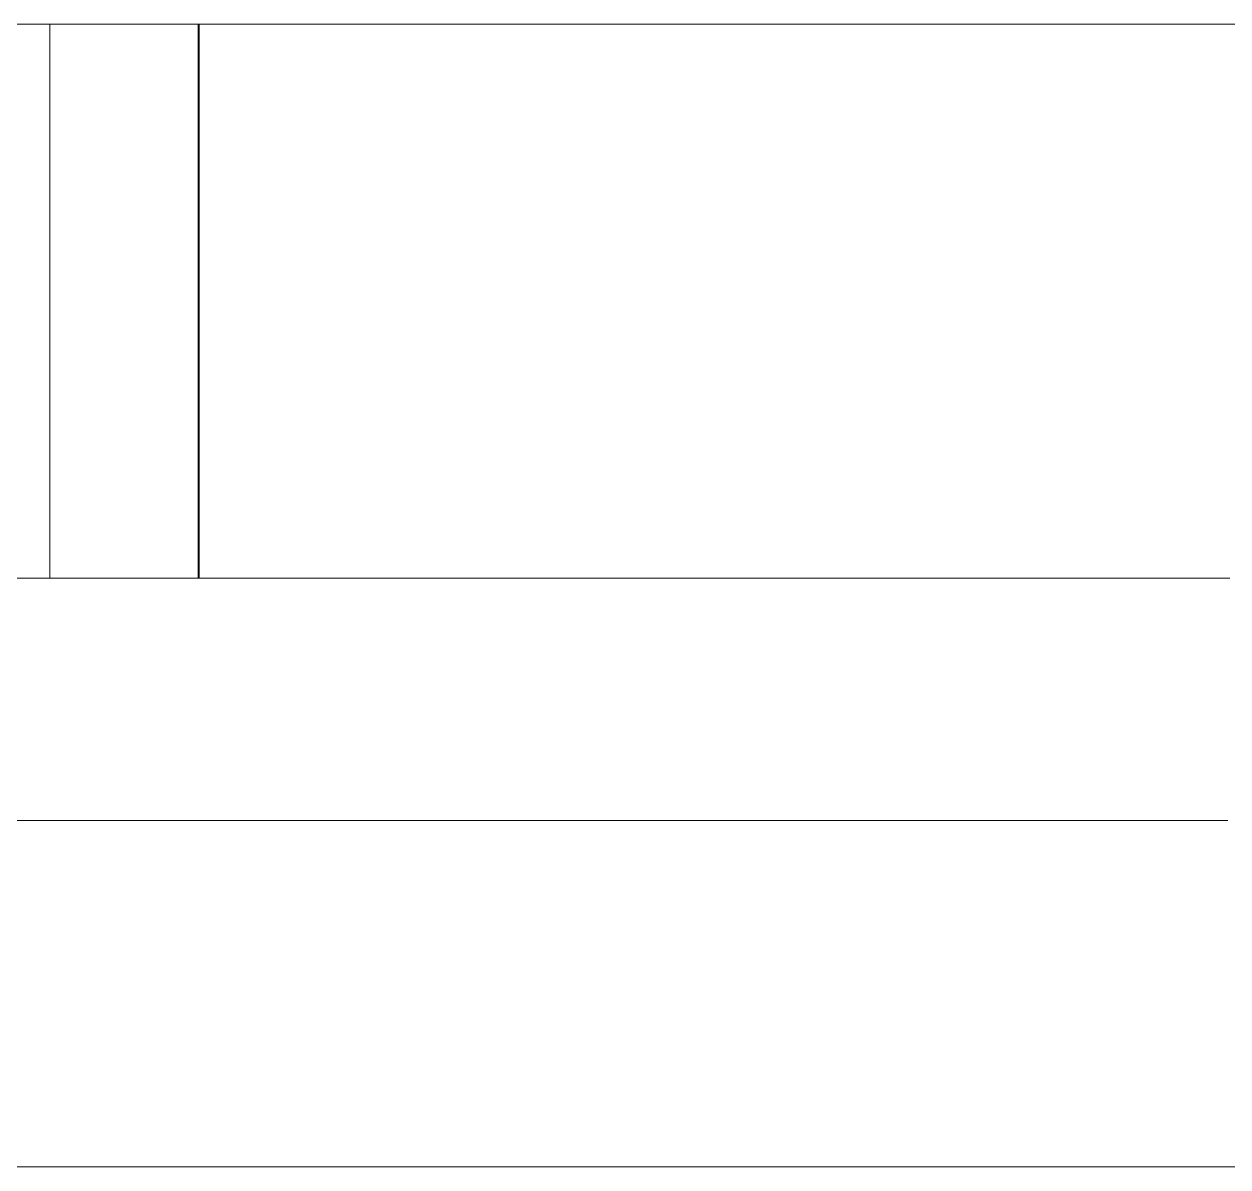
# Model space of a CAD drawing. Header units: millimetres. Extents: x -2171 to 1563, y -1758 to -1505.
# Drawn here: x -142.497 to -140.759, y -1741.284 to -1739.634 of the extents above; entities that cross this region are included whole.
import ezdxf

# ---------------------------------------------------------------- set-up
doc = ezdxf.new("R2010")
doc.units = ezdxf.units.MM
doc.linetypes.add('Wipeout_Contour', pattern=[1000, 0, -1000])
doc.layers.add('Interior - Stair & Railing', color=7, linetype='Continuous')
doc.layers.add('Structural - Bearing', color=7, linetype='Continuous')
for name, color, linetype, lineweight, true_color in [('Interior - Stair & Railing_Pen_No__102', 254, 'Continuous', 13, 0xcccccc), ('Interior - Stair & Railing_Pen_No__11', 49, 'Continuous', 13, 0x464646), ('Structural - Bearing_Pen_No__87', 251, 'Continuous', 9, 0x6a6a6a)]:
    doc.layers.add(name, color=color, linetype=linetype, lineweight=lineweight, true_color=true_color)
doc.layers.add('Structural - Bearing_Pen_No__89', color=7, linetype='Continuous', lineweight=13)

# ---------------------------------------------------------------- blocks, each defined once
blk = doc.blocks.new('Section Element_147_1')
at = {"color": 254, "linetype": 'Wipeout_Contour', "lineweight": 0, "ltscale": 71205.273983}
blk.add_wipeout([(10826, 14870), (9892, 14870), (9892, 14070), (10826, 14070)], dxfattribs=at).dxf.layer = 'Interior - Stair & Railing'
at = {"layer": 'Interior - Stair & Railing_Pen_No__11', "color": 49, "linetype": 'Continuous', "lineweight": 13, "true_color": 0x464646}
for p, q in [((10826, 14870), (9892, 14870)), ((10826, 14070), (10826, 14870))]:
    blk.add_line(p, q, dxfattribs=at)
blk = doc.blocks.new('Section Element_148_1')
at = {"color": 254, "linetype": 'Wipeout_Contour', "lineweight": 0, "ltscale": 95476.861923}
blk.add_wipeout([(12602.7, 14870), (12507.3, 14870), (12507.3, 14070), (12528.9, 14070), (12602.7, 14070)], dxfattribs=at).dxf.layer = 'Interior - Stair & Railing'
at = {"color": 254, "linetype": 'Wipeout_Contour', "lineweight": 0, "ltscale": 95188.224168}
blk.add_wipeout([(12507.3, 14870), (12406.3, 14870), (12406.3, 14070), (12481.7, 14070), (12507.3, 14070)], dxfattribs=at).dxf.layer = 'Interior - Stair & Railing'
at = {"layer": 'Interior - Stair & Railing_Pen_No__11', "color": 49, "linetype": 'Continuous', "lineweight": 13, "true_color": 0x464646}
blk.add_line((12507.3, 14870), (12602.7, 14870), dxfattribs=at)
at = {"color": 254, "linetype": 'Wipeout_Contour', "lineweight": 0, "ltscale": 76110.504715}
blk.add_wipeout([(12300, 14870), (12300, 14070), (12406.3, 14070), (12406.3, 14870)], dxfattribs=at).dxf.layer = 'Interior - Stair & Railing'
at = {"layer": 'Interior - Stair & Railing_Pen_No__11', "color": 49, "linetype": 'Continuous', "lineweight": 13, "true_color": 0x464646}
blk.add_line((12406.3, 14870), (12507.3, 14870), dxfattribs=at)
at = {"color": 254, "linetype": 'Wipeout_Contour', "lineweight": 0, "ltscale": 94502.324838}
blk.add_wipeout([(12300, 14870), (12188.9, 14870), (12188.9, 14070), (12278.2, 14070), (12300, 14070)], dxfattribs=at).dxf.layer = 'Interior - Stair & Railing'
at = {"layer": 'Interior - Stair & Railing_Pen_No__11', "color": 49, "linetype": 'Continuous', "lineweight": 13, "true_color": 0x464646}
blk.add_line((12300, 14870), (12406.3, 14870), dxfattribs=at)
at = {"color": 254, "linetype": 'Wipeout_Contour', "lineweight": 0, "ltscale": 75536.634259}
blk.add_wipeout([(12073.2, 14870), (12073.2, 14070), (12188.9, 14070), (12188.9, 14870)], dxfattribs=at).dxf.layer = 'Interior - Stair & Railing'
at = {"layer": 'Interior - Stair & Railing_Pen_No__11', "color": 49, "linetype": 'Continuous', "lineweight": 13, "true_color": 0x464646}
blk.add_line((12188.9, 14870), (12300, 14870), dxfattribs=at)
at = {"color": 254, "linetype": 'Wipeout_Contour', "lineweight": 0, "ltscale": 93728.203557}
blk.add_wipeout([(12073.2, 14870), (11953.4, 14870), (11953.4, 14070), (12002.1, 14070), (12073.2, 14070)], dxfattribs=at).dxf.layer = 'Interior - Stair & Railing'
at = {"layer": 'Interior - Stair & Railing_Pen_No__11', "color": 49, "linetype": 'Continuous', "lineweight": 13, "true_color": 0x464646}
blk.add_line((12073.2, 14870), (12188.9, 14870), dxfattribs=at)
at = {"color": 254, "linetype": 'Wipeout_Contour', "lineweight": 0, "ltscale": 93323.857801}
blk.add_wipeout([(11953.4, 14870), (11829.9, 14870), (11829.9, 14070), (11856, 14070), (11953.4, 14070)], dxfattribs=at).dxf.layer = 'Interior - Stair & Railing'
at = {"layer": 'Interior - Stair & Railing_Pen_No__11', "color": 49, "linetype": 'Continuous', "lineweight": 13, "true_color": 0x464646}
blk.add_line((11953.4, 14870), (12073.2, 14870), dxfattribs=at)
at = {"color": 254, "linetype": 'Wipeout_Contour', "lineweight": 0, "ltscale": 92910.266539}
blk.add_wipeout([(11703, 14870), (11703, 14070), (11705.4, 14070), (11829.9, 14070), (11829.9, 14870)], dxfattribs=at).dxf.layer = 'Interior - Stair & Railing'
at = {"layer": 'Interior - Stair & Railing_Pen_No__11', "color": 49, "linetype": 'Continuous', "lineweight": 13, "true_color": 0x464646}
blk.add_line((11829.9, 14870), (11953.4, 14870), dxfattribs=at)
at = {"color": 254, "linetype": 'Wipeout_Contour', "lineweight": 0, "ltscale": 74285.002231}
blk.add_wipeout([(11703, 14870), (11573.2, 14870), (11573.2, 14070), (11703, 14070)], dxfattribs=at).dxf.layer = 'Interior - Stair & Railing'
at = {"layer": 'Interior - Stair & Railing_Pen_No__11', "color": 49, "linetype": 'Continuous', "lineweight": 13, "true_color": 0x464646}
blk.add_line((11703, 14870), (11829.9, 14870), dxfattribs=at)
at = {"color": 254, "linetype": 'Wipeout_Contour', "lineweight": 0, "ltscale": 92161.117529}
blk.add_wipeout([(11573.2, 14870), (11440.9, 14870), (11440.9, 14070), (11551, 14070), (11573.2, 14070)], dxfattribs=at).dxf.layer = 'Interior - Stair & Railing'
at = {"layer": 'Interior - Stair & Railing_Pen_No__11', "color": 49, "linetype": 'Continuous', "lineweight": 13, "true_color": 0x464646}
blk.add_line((11573.2, 14870), (11703, 14870), dxfattribs=at)
at = {"color": 254, "linetype": 'Wipeout_Contour', "lineweight": 0, "ltscale": 91756.204557}
blk.add_wipeout([(11306.6, 14070), (11433.8, 14070), (11440.9, 14070), (11440.9, 14870), (11306.6, 14870)], dxfattribs=at).dxf.layer = 'Interior - Stair & Railing'
at = {"layer": 'Interior - Stair & Railing_Pen_No__11', "color": 49, "linetype": 'Continuous', "lineweight": 13, "true_color": 0x464646}
blk.add_line((11440.9, 14870), (11573.2, 14870), dxfattribs=at)
at = {"color": 254, "linetype": 'Wipeout_Contour', "lineweight": 0, "ltscale": 73294.079132}
blk.add_wipeout([(11170.7, 14070), (11306.6, 14070), (11306.6, 14870), (11170.7, 14870)], dxfattribs=at).dxf.layer = 'Interior - Stair & Railing'
at = {"layer": 'Interior - Stair & Railing_Pen_No__11', "color": 49, "linetype": 'Continuous', "lineweight": 13, "true_color": 0x464646}
blk.add_line((11306.6, 14870), (11440.9, 14870), dxfattribs=at)
at = {"color": 254, "linetype": 'Wipeout_Contour', "lineweight": 0, "ltscale": 90863.891896}
blk.add_wipeout([(11170.7, 14870), (11033.7, 14870), (11033.7, 14070), (11071.5, 14070), (11170.7, 14070)], dxfattribs=at).dxf.layer = 'Interior - Stair & Railing'
at = {"layer": 'Interior - Stair & Railing_Pen_No__11', "color": 49, "linetype": 'Continuous', "lineweight": 13, "true_color": 0x464646}
blk.add_line((11170.7, 14870), (11306.6, 14870), dxfattribs=at)
at = {"color": 254, "linetype": 'Wipeout_Contour', "lineweight": 0, "ltscale": 72627.15077}
blk.add_wipeout([(10895.9, 14870), (10895.9, 14070), (11033.7, 14070), (11033.7, 14870)], dxfattribs=at).dxf.layer = 'Interior - Stair & Railing'
at = {"layer": 'Interior - Stair & Railing_Pen_No__11', "color": 49, "linetype": 'Continuous', "lineweight": 13, "true_color": 0x464646}
blk.add_line((11033.7, 14870), (11170.7, 14870), dxfattribs=at)
at = {"color": 254, "linetype": 'Wipeout_Contour', "lineweight": 0, "ltscale": 72377.910141}
blk.add_wipeout([(10895.9, 14870), (10827, 14870), (10827, 14070), (10895.9, 14070)], dxfattribs=at).dxf.layer = 'Interior - Stair & Railing'
at = {"layer": 'Interior - Stair & Railing_Pen_No__11', "color": 49, "linetype": 'Continuous', "lineweight": 13, "true_color": 0x464646}
for p, q in [((10827, 14070), (10827, 14870)), ((10827, 14870), (10895.9, 14870)), ((10895.9, 14870), (11033.7, 14870))]:
    blk.add_line(p, q, dxfattribs=at)
blk = doc.blocks.new('Section Element_150_1')
at = {"layer": 'Interior - Stair & Railing_Pen_No__102', "color": 254, "linetype": 'Continuous', "lineweight": 13, "true_color": 0xcccccc}
for p, q in [((11040.9, 14870), (11040.9, 14070)), ((11041.4, 14870), (11041.4, 14070))]:
    blk.add_line(p, q, dxfattribs=at)
blk = doc.blocks.new('Section Element_151_1')
at = {"layer": 'Interior - Stair & Railing_Pen_No__102', "color": 254, "linetype": 'Continuous', "lineweight": 13, "true_color": 0xcccccc}
for p, q in [((11039.9, 14870), (11039.9, 14070)), ((11040.4, 14870), (11040.4, 14070))]:
    blk.add_line(p, q, dxfattribs=at)
at = {"color": 254, "linetype": 'Wipeout_Contour', "lineweight": 0, "ltscale": 72293.874309}
blk.add_wipeout([(10826, 14070), (10827, 14070), (10827, 14870), (10826, 14870)], dxfattribs=at).dxf.layer = 'Interior - Stair & Railing'
at = {"layer": 'Interior - Stair & Railing_Pen_No__102', "color": 254, "linetype": 'Continuous', "lineweight": 13, "true_color": 0xcccccc}
blk.add_line((10826, 14870), (10827, 14870), dxfattribs=at)
blk = doc.blocks.new('Section Element_152_1')
at = {"color": 254, "linetype": 'Wipeout_Contour', "lineweight": 0, "ltscale": 69344.423964}
blk.add_wipeout([(9892, 13720), (10827, 13720), (10827, 14070), (9892, 14070)], dxfattribs=at).dxf.layer = 'Structural - Bearing'
at = {"layer": 'Structural - Bearing_Pen_No__87', "color": 251, "linetype": 'Continuous', "lineweight": 9, "true_color": 0x6a6a6a}
blk.add_line((10827, 14070), (9892, 14070), dxfattribs=at)
blk = doc.blocks.new('Section Element_153_1')
at = {"color": 254, "linetype": 'Wipeout_Contour', "lineweight": 0, "ltscale": 70562.541709}
blk.add_wipeout([(10827, 14070), (10827, 13720), (10908.6, 13720), (10908.6, 14070)], dxfattribs=at).dxf.layer = 'Structural - Bearing'
at = {"color": 254, "linetype": 'Wipeout_Contour', "lineweight": 0, "ltscale": 74676.595971}
blk.add_wipeout([(12528.9, 14070), (12407, 14070), (12407, 13720), (12528.9, 13720)], dxfattribs=at).dxf.layer = 'Structural - Bearing'
at = {"color": 254, "linetype": 'Wipeout_Contour', "lineweight": 0, "ltscale": 70865.253657}
blk.add_wipeout([(10908.6, 14070), (10908.6, 13720), (11071.5, 13720), (11071.5, 14070)], dxfattribs=at).dxf.layer = 'Structural - Bearing'
at = {"color": 254, "linetype": 'Wipeout_Contour', "lineweight": 0, "ltscale": 74342.599287}
blk.add_wipeout([(12278.2, 14070), (12278.2, 13720), (12407, 13720), (12407, 14070)], dxfattribs=at).dxf.layer = 'Structural - Bearing'
at = {"layer": 'Structural - Bearing_Pen_No__87', "color": 251, "linetype": 'Continuous', "lineweight": 9, "true_color": 0x6a6a6a}
for p, q in [((10827, 14070), (10908.6, 14070)), ((12407, 14070), (12528.9, 14070))]:
    blk.add_line(p, q, dxfattribs=at)
at = {"color": 254, "linetype": 'Wipeout_Contour', "lineweight": 0, "ltscale": 73992.990987}
blk.add_wipeout([(12143, 14070), (12143, 13720), (12278.2, 13720), (12278.2, 14070)], dxfattribs=at).dxf.layer = 'Structural - Bearing'
at = {"layer": 'Structural - Bearing_Pen_No__87', "color": 251, "linetype": 'Continuous', "lineweight": 9, "true_color": 0x6a6a6a}
blk.add_line((12278.2, 14070), (12407, 14070), dxfattribs=at)
at = {"color": 254, "linetype": 'Wipeout_Contour', "lineweight": 0, "ltscale": 73629.633074}
blk.add_wipeout([(12002.1, 14070), (12002.1, 13720), (12143, 13720), (12143, 14070)], dxfattribs=at).dxf.layer = 'Structural - Bearing'
at = {"layer": 'Structural - Bearing_Pen_No__87', "color": 251, "linetype": 'Continuous', "lineweight": 9, "true_color": 0x6a6a6a}
blk.add_line((12143, 14070), (12278.2, 14070), dxfattribs=at)
at = {"color": 254, "linetype": 'Wipeout_Contour', "lineweight": 0, "ltscale": 73254.440791}
blk.add_wipeout([(11856, 14070), (11856, 13720), (12002.1, 13720), (12002.1, 14070)], dxfattribs=at).dxf.layer = 'Structural - Bearing'
at = {"layer": 'Structural - Bearing_Pen_No__87', "color": 251, "linetype": 'Continuous', "lineweight": 9, "true_color": 0x6a6a6a}
blk.add_line((12002.1, 14070), (12143, 14070), dxfattribs=at)
at = {"color": 254, "linetype": 'Wipeout_Contour', "lineweight": 0, "ltscale": 72869.36905}
blk.add_wipeout([(11705.4, 14070), (11705.4, 13720), (11856, 13720), (11856, 14070)], dxfattribs=at).dxf.layer = 'Structural - Bearing'
at = {"layer": 'Structural - Bearing_Pen_No__87', "color": 251, "linetype": 'Continuous', "lineweight": 9, "true_color": 0x6a6a6a}
blk.add_line((11856, 14070), (12002.1, 14070), dxfattribs=at)
at = {"color": 254, "linetype": 'Wipeout_Contour', "lineweight": 0, "ltscale": 72476.398385}
blk.add_wipeout([(11551, 14070), (11551, 13720), (11705.4, 13720), (11705.4, 14070)], dxfattribs=at).dxf.layer = 'Structural - Bearing'
at = {"layer": 'Structural - Bearing_Pen_No__87', "color": 251, "linetype": 'Continuous', "lineweight": 9, "true_color": 0x6a6a6a}
blk.add_line((11705.4, 14070), (11856, 14070), dxfattribs=at)
at = {"color": 254, "linetype": 'Wipeout_Contour', "lineweight": 0, "ltscale": 72077.520958}
blk.add_wipeout([(11551, 14070), (11393.4, 14070), (11393.4, 13720), (11551, 13720)], dxfattribs=at).dxf.layer = 'Structural - Bearing'
at = {"layer": 'Structural - Bearing_Pen_No__87', "color": 251, "linetype": 'Continuous', "lineweight": 9, "true_color": 0x6a6a6a}
blk.add_line((11551, 14070), (11705.4, 14070), dxfattribs=at)
at = {"color": 254, "linetype": 'Wipeout_Contour', "lineweight": 0, "ltscale": 71674.726633}
blk.add_wipeout([(11233.3, 13720), (11393.4, 13720), (11393.4, 14070), (11233.3, 14070)], dxfattribs=at).dxf.layer = 'Structural - Bearing'
at = {"layer": 'Structural - Bearing_Pen_No__87', "color": 251, "linetype": 'Continuous', "lineweight": 9, "true_color": 0x6a6a6a}
blk.add_line((11393.4, 14070), (11551, 14070), dxfattribs=at)
at = {"color": 254, "linetype": 'Wipeout_Contour', "lineweight": 0, "ltscale": 71269.989298}
blk.add_wipeout([(11071.5, 14070), (11071.5, 13720), (11233.3, 13720), (11233.3, 14070)], dxfattribs=at).dxf.layer = 'Structural - Bearing'
at = {"layer": 'Structural - Bearing_Pen_No__87', "color": 251, "linetype": 'Continuous', "lineweight": 9, "true_color": 0x6a6a6a}
for p, q in [((10908.6, 14070), (11071.5, 14070)), ((11071.5, 14070), (11233.3, 14070)), ((11233.3, 14070), (11393.4, 14070))]:
    blk.add_line(p, q, dxfattribs=at)
blk = doc.blocks.new('Section Element_396_1')
at = {"color": 254, "linetype": 'Wipeout_Contour', "lineweight": 0, "ltscale": 69590.743491}
blk.add_wipeout([(10834.5, 13720), (10751.6, 13720), (10751.6, 13570), (10834.5, 13570)], dxfattribs=at).dxf.layer = 'Structural - Bearing'
at = {"color": 254, "linetype": 'Wipeout_Contour', "lineweight": 0, "ltscale": 69900.804199}
blk.add_wipeout([(10834.5, 13720), (10834.5, 13570), (11000.3, 13570), (11000.3, 13720)], dxfattribs=at).dxf.layer = 'Structural - Bearing'
at = {"layer": 'Structural - Bearing_Pen_No__89', "color": 7, "linetype": 'Continuous', "lineweight": 13}
blk.add_line((10751.6, 13720), (10834.5, 13720), dxfattribs=at)
at = {"color": 254, "linetype": 'Wipeout_Contour', "lineweight": 0, "ltscale": 70316.251129}
blk.add_wipeout([(11165.5, 13720), (11000.3, 13720), (11000.3, 13570), (11165.5, 13570)], dxfattribs=at).dxf.layer = 'Structural - Bearing'
at = {"layer": 'Structural - Bearing_Pen_No__89', "color": 7, "linetype": 'Continuous', "lineweight": 13}
blk.add_line((10834.5, 13720), (11000.3, 13720), dxfattribs=at)
at = {"color": 254, "linetype": 'Wipeout_Contour', "lineweight": 0, "ltscale": 70733.058006}
blk.add_wipeout([(11165.5, 13720), (11165.5, 13570), (11329.4, 13570), (11329.4, 13720)], dxfattribs=at).dxf.layer = 'Structural - Bearing'
at = {"layer": 'Structural - Bearing_Pen_No__89', "color": 7, "linetype": 'Continuous', "lineweight": 13}
blk.add_line((11000.3, 13720), (11165.5, 13720), dxfattribs=at)
at = {"color": 254, "linetype": 'Wipeout_Contour', "lineweight": 0, "ltscale": 71149.556083}
blk.add_wipeout([(11491.5, 13720), (11329.4, 13720), (11329.4, 13570), (11491.5, 13570)], dxfattribs=at).dxf.layer = 'Structural - Bearing'
at = {"layer": 'Structural - Bearing_Pen_No__89', "color": 7, "linetype": 'Continuous', "lineweight": 13}
blk.add_line((11165.5, 13720), (11329.4, 13720), dxfattribs=at)
at = {"color": 254, "linetype": 'Wipeout_Contour', "lineweight": 0, "ltscale": 71564.043765}
blk.add_wipeout([(11651.2, 13720), (11491.5, 13720), (11491.5, 13570), (11651.2, 13570)], dxfattribs=at).dxf.layer = 'Structural - Bearing'
at = {"layer": 'Structural - Bearing_Pen_No__89', "color": 7, "linetype": 'Continuous', "lineweight": 13}
blk.add_line((11329.4, 13720), (11491.5, 13720), dxfattribs=at)
at = {"color": 254, "linetype": 'Wipeout_Contour', "lineweight": 0, "ltscale": 71974.796333}
blk.add_wipeout([(11807.8, 13720), (11651.2, 13720), (11651.2, 13570), (11807.8, 13570)], dxfattribs=at).dxf.layer = 'Structural - Bearing'
at = {"layer": 'Structural - Bearing_Pen_No__89', "color": 7, "linetype": 'Continuous', "lineweight": 13}
blk.add_line((11491.5, 13720), (11651.2, 13720), dxfattribs=at)
at = {"color": 254, "linetype": 'Wipeout_Contour', "lineweight": 0, "ltscale": 72380.076101}
blk.add_wipeout([(11960.9, 13720), (11807.8, 13720), (11807.8, 13570), (11960.9, 13570)], dxfattribs=at).dxf.layer = 'Structural - Bearing'
at = {"layer": 'Structural - Bearing_Pen_No__89', "color": 7, "linetype": 'Continuous', "lineweight": 13}
blk.add_line((11651.2, 13720), (11807.8, 13720), dxfattribs=at)
at = {"color": 254, "linetype": 'Wipeout_Contour', "lineweight": 0, "ltscale": 72778.142775}
blk.add_wipeout([(12109.8, 13720), (11960.9, 13720), (11960.9, 13570), (12109.8, 13570)], dxfattribs=at).dxf.layer = 'Structural - Bearing'
at = {"layer": 'Structural - Bearing_Pen_No__89', "color": 7, "linetype": 'Continuous', "lineweight": 13}
blk.add_line((11807.8, 13720), (11960.9, 13720), dxfattribs=at)
at = {"color": 254, "linetype": 'Wipeout_Contour', "lineweight": 0, "ltscale": 73167.263967}
blk.add_wipeout([(12109.8, 13720), (12109.8, 13570), (12254, 13570), (12254, 13720)], dxfattribs=at).dxf.layer = 'Structural - Bearing'
at = {"layer": 'Structural - Bearing_Pen_No__89', "color": 7, "linetype": 'Continuous', "lineweight": 13}
blk.add_line((11960.9, 13720), (12109.8, 13720), dxfattribs=at)
at = {"color": 254, "linetype": 'Wipeout_Contour', "lineweight": 0, "ltscale": 73545.725727}
blk.add_wipeout([(12393.1, 13720), (12254, 13720), (12254, 13570), (12393.1, 13570)], dxfattribs=at).dxf.layer = 'Structural - Bearing'
at = {"layer": 'Structural - Bearing_Pen_No__89', "color": 7, "linetype": 'Continuous', "lineweight": 13}
blk.add_line((12109.8, 13720), (12254, 13720), dxfattribs=at)
at = {"color": 254, "linetype": 'Wipeout_Contour', "lineweight": 0, "ltscale": 73911.843019}
blk.add_wipeout([(12526.3, 13720), (12393.1, 13720), (12393.1, 13570), (12526.3, 13570)], dxfattribs=at).dxf.layer = 'Structural - Bearing'
at = {"layer": 'Structural - Bearing_Pen_No__89', "color": 7, "linetype": 'Continuous', "lineweight": 13}
for p, q in [((12254, 13720), (12393.1, 13720)), ((12393.1, 13720), (12526.3, 13720))]:
    blk.add_line(p, q, dxfattribs=at)
blk = doc.blocks.new('Section Element_413_1')
at = {"color": 254, "linetype": 'Wipeout_Contour', "lineweight": 0, "ltscale": 85928.342157}
blk.add_wipeout([(10834.5, 13570), (10751.6, 13570), (10751.6, 13320), (10751.6, 13220), (10834.5, 13220)], dxfattribs=at).dxf.layer = 'Structural - Bearing'
at = {"color": 254, "linetype": 'Wipeout_Contour', "lineweight": 0, "ltscale": 69123.954784}
blk.add_wipeout([(11000.3, 13570), (10834.5, 13570), (10834.5, 13220), (11000.3, 13220)], dxfattribs=at).dxf.layer = 'Structural - Bearing'
at = {"layer": 'Structural - Bearing_Pen_No__87', "color": 251, "linetype": 'Continuous', "lineweight": 9, "true_color": 0x6a6a6a}
blk.add_line((10751.6, 13220), (10834.5, 13220), dxfattribs=at)
at = {"color": 254, "linetype": 'Wipeout_Contour', "lineweight": 0, "ltscale": 69544.063512}
blk.add_wipeout([(11000.3, 13570), (11000.3, 13220), (11165.5, 13220), (11165.5, 13570)], dxfattribs=at).dxf.layer = 'Structural - Bearing'
at = {"layer": 'Structural - Bearing_Pen_No__87', "color": 251, "linetype": 'Continuous', "lineweight": 9, "true_color": 0x6a6a6a}
blk.add_line((10834.5, 13220), (11000.3, 13220), dxfattribs=at)
at = {"color": 254, "linetype": 'Wipeout_Contour', "lineweight": 0, "ltscale": 69965.491153}
blk.add_wipeout([(11165.5, 13220), (11329.4, 13220), (11329.4, 13570), (11165.5, 13570)], dxfattribs=at).dxf.layer = 'Structural - Bearing'
at = {"layer": 'Structural - Bearing_Pen_No__87', "color": 251, "linetype": 'Continuous', "lineweight": 9, "true_color": 0x6a6a6a}
blk.add_line((11000.3, 13220), (11165.5, 13220), dxfattribs=at)
at = {"color": 254, "linetype": 'Wipeout_Contour', "lineweight": 0, "ltscale": 70386.551338}
blk.add_wipeout([(11329.4, 13570), (11329.4, 13220), (11491.5, 13220), (11491.5, 13570)], dxfattribs=at).dxf.layer = 'Structural - Bearing'
at = {"layer": 'Structural - Bearing_Pen_No__87', "color": 251, "linetype": 'Continuous', "lineweight": 9, "true_color": 0x6a6a6a}
blk.add_line((11165.5, 13220), (11329.4, 13220), dxfattribs=at)
at = {"color": 254, "linetype": 'Wipeout_Contour', "lineweight": 0, "ltscale": 70805.525207}
blk.add_wipeout([(11651.2, 13570), (11491.5, 13570), (11491.5, 13220), (11651.2, 13220)], dxfattribs=at).dxf.layer = 'Structural - Bearing'
at = {"layer": 'Structural - Bearing_Pen_No__87', "color": 251, "linetype": 'Continuous', "lineweight": 9, "true_color": 0x6a6a6a}
blk.add_line((11329.4, 13220), (11491.5, 13220), dxfattribs=at)
at = {"color": 254, "linetype": 'Wipeout_Contour', "lineweight": 0, "ltscale": 71220.671458}
blk.add_wipeout([(11807.8, 13570), (11651.2, 13570), (11651.2, 13220), (11807.8, 13220)], dxfattribs=at).dxf.layer = 'Structural - Bearing'
at = {"layer": 'Structural - Bearing_Pen_No__87', "color": 251, "linetype": 'Continuous', "lineweight": 9, "true_color": 0x6a6a6a}
blk.add_line((11491.5, 13220), (11651.2, 13220), dxfattribs=at)
at = {"color": 254, "linetype": 'Wipeout_Contour', "lineweight": 0, "ltscale": 71630.236445}
blk.add_wipeout([(11807.8, 13570), (11807.8, 13220), (11960.9, 13220), (11960.9, 13570)], dxfattribs=at).dxf.layer = 'Structural - Bearing'
at = {"layer": 'Structural - Bearing_Pen_No__87', "color": 251, "linetype": 'Continuous', "lineweight": 9, "true_color": 0x6a6a6a}
blk.add_line((11651.2, 13220), (11807.8, 13220), dxfattribs=at)
at = {"color": 254, "linetype": 'Wipeout_Contour', "lineweight": 0, "ltscale": 72032.464628}
blk.add_wipeout([(12109.8, 13570), (11960.9, 13570), (11960.9, 13220), (12109.8, 13220)], dxfattribs=at).dxf.layer = 'Structural - Bearing'
at = {"layer": 'Structural - Bearing_Pen_No__87', "color": 251, "linetype": 'Continuous', "lineweight": 9, "true_color": 0x6a6a6a}
blk.add_line((11807.8, 13220), (11960.9, 13220), dxfattribs=at)
at = {"color": 254, "linetype": 'Wipeout_Contour', "lineweight": 0, "ltscale": 72425.609126}
blk.add_wipeout([(12109.8, 13570), (12109.8, 13220), (12254, 13220), (12254, 13570)], dxfattribs=at).dxf.layer = 'Structural - Bearing'
at = {"layer": 'Structural - Bearing_Pen_No__87', "color": 251, "linetype": 'Continuous', "lineweight": 9, "true_color": 0x6a6a6a}
blk.add_line((11960.9, 13220), (12109.8, 13220), dxfattribs=at)
at = {"color": 254, "linetype": 'Wipeout_Contour', "lineweight": 0, "ltscale": 72807.942293}
blk.add_wipeout([(12393.1, 13570), (12254, 13570), (12254, 13220), (12393.1, 13220)], dxfattribs=at).dxf.layer = 'Structural - Bearing'
at = {"layer": 'Structural - Bearing_Pen_No__87', "color": 251, "linetype": 'Continuous', "lineweight": 9, "true_color": 0x6a6a6a}
blk.add_line((12109.8, 13220), (12254, 13220), dxfattribs=at)
at = {"color": 254, "linetype": 'Wipeout_Contour', "lineweight": 0, "ltscale": 73177.766216}
blk.add_wipeout([(12393.1, 13570), (12393.1, 13220), (12526.3, 13220), (12526.3, 13570)], dxfattribs=at).dxf.layer = 'Structural - Bearing'
at = {"layer": 'Structural - Bearing_Pen_No__87', "color": 251, "linetype": 'Continuous', "lineweight": 9, "true_color": 0x6a6a6a}
blk.add_line((12254, 13220), (12393.1, 13220), dxfattribs=at)
at = {"color": 254, "linetype": 'Wipeout_Contour', "lineweight": 0, "ltscale": 73533.423038}
blk.add_wipeout([(12653.4, 13570), (12526.3, 13570), (12526.3, 13220), (12653.4, 13220)], dxfattribs=at).dxf.layer = 'Structural - Bearing'
at = {"layer": 'Structural - Bearing_Pen_No__87', "color": 251, "linetype": 'Continuous', "lineweight": 9, "true_color": 0x6a6a6a}
for p, q in [((12393.1, 13220), (12526.3, 13220)), ((12526.3, 13220), (12653.4, 13220))]:
    blk.add_line(p, q, dxfattribs=at)

msp = doc.modelspace()

# ---------------------------------------------------------------- block references
at = {"layer": 'Interior - Stair & Railing', "lineweight": 0, "xscale": 0.001, "yscale": 0.001, "zscale": 0.001}
msp.add_blockref('Section Element_147_1', (-153.2853, -1754.5041), dxfattribs=at)

# ---------------------------------------------------------------- next in the draw order: block references
msp.add_blockref('Section Element_148_1', (-153.2853, -1754.5041), dxfattribs=at)

# ---------------------------------------------------------------- next in the draw order: block references
msp.add_blockref('Section Element_150_1', (-153.2853, -1754.5041), dxfattribs=at)

# ---------------------------------------------------------------- next in the draw order: block references
msp.add_blockref('Section Element_151_1', (-153.2853, -1754.5041), dxfattribs=at)

# ---------------------------------------------------------------- next in the draw order: block references
at = {"layer": 'Structural - Bearing', "lineweight": 0, "xscale": 0.001, "yscale": 0.001, "zscale": 0.001}
msp.add_blockref('Section Element_152_1', (-153.2853, -1754.5041), dxfattribs=at)

# ---------------------------------------------------------------- next in the draw order: block references
msp.add_blockref('Section Element_153_1', (-153.2853, -1754.5041), dxfattribs=at)

# ---------------------------------------------------------------- next in the draw order: block references
msp.add_blockref('Section Element_396_1', (-153.2853, -1754.5041), dxfattribs=at)

# ---------------------------------------------------------------- next in the draw order: block references
msp.add_blockref('Section Element_413_1', (-153.2853, -1754.5041), dxfattribs=at)

doc.saveas('drawing.dxf')
